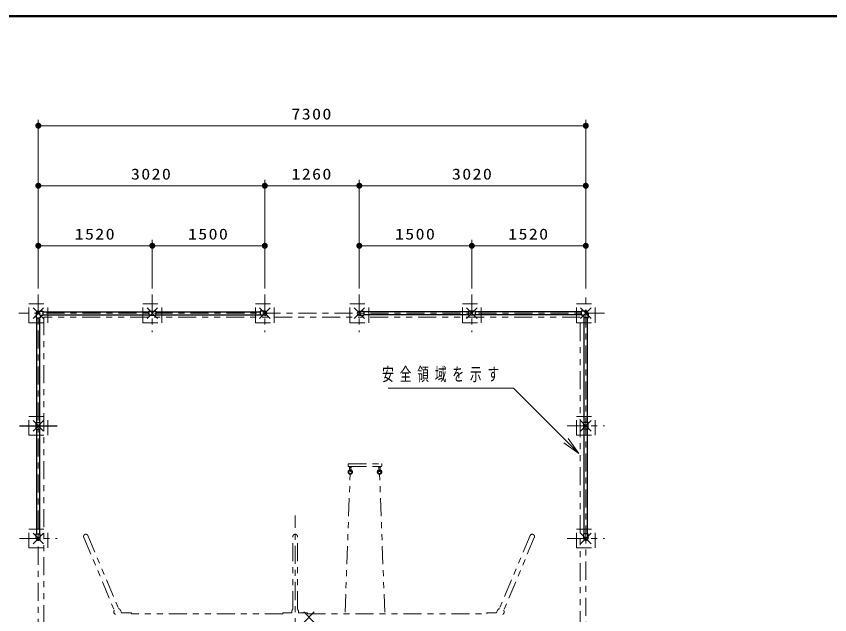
# Model space of a CAD drawing. Units: millimetres at full size, sheet at 1:80. Extents: x -30800 to 0, y -379 to 21360.
# Drawn here: x -24920 to -14074, y 13385 to 21360 of the extents above; entities that cross this region are included whole.
import ezdxf

# ---------------------------------------------------------------- set-up
doc = ezdxf.new("R2010")
doc.units = ezdxf.units.MM
doc.header["$LTSCALE"] = 80
for name, pattern in [('USER1', [4.5, 2.5, -2]), ('USER2', [6, 3, -1, 1, -1]), ('USER3', [8, 3, -1, 1, -1, 1, -1])]:
    doc.linetypes.add(name, pattern=pattern)
doc.layers.add('layer1', color=7, linetype='Continuous', lineweight=13)
doc.layers.add('layer2', color=4, linetype='Continuous', lineweight=13)
doc.styles.add('ＭＳ ゴシック', font='')
doc.styles.get('ＭＳ ゴシック').set_extended_font_data('MS Gothic')

# ---------------------------------------------------------------- blocks, each defined once
blk = doc.blocks.new('x')
at = {"color": 0, "linetype": 'Continuous', "lineweight": -2}
for p, q in [((-0.884, -0.884), (0.884, 0.884)), ((0.884, -0.884), (-0.884, 0.884))]:
    blk.add_line(p, q, dxfattribs=at)
blk = doc.blocks.new('filled_dot')
at = {"color": 0, "linetype": 'Continuous', "lineweight": -2, "const_width": 1.25}
blk.add_lwpolyline([(-0.625, 0, 1), (0.625, 0, 1)], format="xyb", close=True, dxfattribs=at)
blk = doc.blocks.new('open_arrow')
at = {"color": 0, "linetype": 'Continuous', "lineweight": -2}
blk.add_lwpolyline([(7.5, 1.25), (0, 0), (7.5, -1.25)], dxfattribs=at)

msp = doc.modelspace()

# ---------------------------------------------------------------- linework, layer by layer
at = {"layer": 'layer1'}
for p, q in [((-24626.33, 19181.75), (-24626.33, 19981.75)), ((-17326.33, 19181.75), (-17326.33, 19981.75)), ((-24626.33, 19901.75), (-17326.33, 19901.75)), ((-24626.33, 18381.75), (-24626.33, 19181.75)), ((-24626.33, 19101.75), (-21606.33, 19101.75)), ((-21606.33, 18381.75), (-21606.33, 19181.75)), ((-21606.33, 19101.75), (-20346.33, 19101.75)), ((-20346.33, 18381.75), (-20346.33, 19181.75)), ((-20346.33, 19101.75), (-17326.33, 19101.75)), ((-17326.33, 18381.75), (-17326.33, 19181.75)), ((-24626.33, 17731.76), (-24626.33, 18381.75)), ((-23106.33, 17731.76), (-23106.33, 18381.75)), ((-21606.33, 17731.76), (-21606.33, 18381.75)), ((-20346.33, 17731.76), (-20346.33, 18381.75)), ((-18846.33, 17731.76), (-18846.33, 18381.75)), ((-17326.33, 17731.76), (-17326.33, 18381.75)), ((-24626.33, 18301.75), (-23106.33, 18301.75)), ((-23106.33, 18301.75), (-21606.33, 18301.75)), ((-20346.33, 18301.75), (-18846.33, 18301.75)), ((-18846.33, 18301.75), (-17326.33, 18301.75))]:
    msp.add_line(p, q, dxfattribs=at)
at = {"layer": 'layer1', "color": 2, "linetype": 'USER2'}
for p, q in [((-24626.33, 17651.76), (-24626.33, 9051.75)), ((-23106.33, 17651.76), (-23106.33, 17151.75)), ((-21606.33, 17651.76), (-21606.33, 17151.75)), ((-20346.33, 17651.76), (-20346.33, 17151.75)), ((-18846.33, 17651.76), (-18846.33, 17151.75)), ((-17326.33, 9051.75), (-17326.33, 17651.76)), ((-17076.32, 17401.75), (-24884.01, 17401.75)), ((-17576.33, 15901.75), (-17076.32, 15901.75)), ((-24876.33, 14401.75), (-24376.32, 14401.75)), ((-17576.33, 14401.75), (-17076.32, 14401.75))]:
    msp.add_line(p, q, dxfattribs=at)
at = {"layer": 'layer1', "color": 94, "linetype": 'USER1'}
for p, q in [((-24751.33, 17276.75), (-24751.33, 17526.75)), ((-24751.33, 17526.75), (-24501.33, 17526.75)), ((-24501.33, 17276.75), (-24501.33, 17526.75)), ((-23231.33, 17276.75), (-23231.33, 17526.75)), ((-23231.33, 17526.75), (-22981.33, 17526.75)), ((-22981.33, 17276.75), (-22981.33, 17526.75)), ((-21731.33, 17276.75), (-21731.33, 17526.75)), ((-21731.33, 17526.75), (-21481.33, 17526.75)), ((-21481.33, 17276.75), (-21481.33, 17526.75)), ((-20471.33, 17276.75), (-20471.33, 17526.75)), ((-20471.33, 17526.75), (-20221.33, 17526.75)), ((-20221.33, 17276.75), (-20221.33, 17526.75)), ((-18971.33, 17276.75), (-18971.33, 17526.75)), ((-18971.33, 17526.75), (-18721.33, 17526.75)), ((-18721.33, 17276.75), (-18721.33, 17526.75)), ((-17451.33, 17276.75), (-17451.33, 17526.75)), ((-17451.33, 17526.75), (-17201.33, 17526.75)), ((-17201.33, 17276.75), (-17201.33, 17526.75)), ((-24751.33, 17276.75), (-24501.33, 17276.75)), ((-23231.33, 17276.75), (-22981.33, 17276.75)), ((-21731.33, 17276.75), (-21481.33, 17276.75)), ((-20471.33, 17276.75), (-20221.33, 17276.75)), ((-18971.33, 17276.75), (-18721.33, 17276.75)), ((-17451.33, 17276.75), (-17201.33, 17276.75)), ((-24751.33, 15776.75), (-24751.33, 16026.75)), ((-24751.33, 16026.75), (-24501.33, 16026.75)), ((-24501.33, 15776.75), (-24501.33, 16026.75)), ((-17451.33, 15776.75), (-17451.33, 16026.75)), ((-17451.33, 16026.75), (-17201.33, 16026.75)), ((-17201.33, 15776.75), (-17201.33, 16026.75)), ((-24751.33, 15776.75), (-24501.33, 15776.75)), ((-17451.33, 15776.75), (-17201.33, 15776.75)), ((-24751.33, 14276.75), (-24751.33, 14526.75)), ((-24751.33, 14526.75), (-24501.33, 14526.75)), ((-24501.33, 14276.75), (-24501.33, 14526.75)), ((-17451.33, 14276.75), (-17451.33, 14526.75)), ((-17451.33, 14526.75), (-17201.33, 14526.75)), ((-17201.33, 14276.75), (-17201.33, 14526.75)), ((-24751.33, 14276.75), (-24501.33, 14276.75)), ((-17451.33, 14276.75), (-17201.33, 14276.75))]:
    msp.add_line(p, q, dxfattribs=at)
at = {"layer": 'layer1', "color": 2, "lineweight": 25}
for p, q in [((-24656.83, 17401.75), (-24656.83, 17343.75)), ((-24652.83, 17401.75), (-24652.83, 17341.75)), ((-24626.33, 17432.25), (-24568.33, 17432.25)), ((-24626.33, 17428.25), (-24566.33, 17428.25)), ((-23150.33, 17432.25), (-23062.33, 17432.25)), ((-21601.33, 17432.25), (-21666.33, 17432.25)), ((-21606.33, 17428.25), (-21666.33, 17428.25)), ((-21599.33, 17430.25), (-21599.33, 17427.31)), ((-20353.33, 17430.25), (-20353.33, 17427.31)), ((-20351.33, 17432.25), (-20286.33, 17432.25)), ((-20346.33, 17428.25), (-20286.33, 17428.25)), ((-18802.33, 17432.25), (-18890.33, 17432.25)), ((-17326.33, 17428.25), (-17386.33, 17428.25)), ((-17326.33, 17432.25), (-17384.33, 17432.25)), ((-17299.83, 17401.75), (-17299.83, 17341.75)), ((-17295.83, 17401.75), (-17295.83, 17343.75)), ((-24656.83, 15857.75), (-24656.83, 15945.75)), ((-24652.83, 15855.75), (-24652.83, 15947.75)), ((-17299.83, 15855.75), (-17299.83, 15947.75)), ((-17295.83, 15857.75), (-17295.83, 15945.75)), ((-24876.33, 15901.75), (-24376.32, 15901.75)), ((-24656.83, 14396.75), (-24656.83, 14461.75)), ((-24652.83, 14401.75), (-24652.83, 14461.75)), ((-17299.83, 14401.75), (-17299.83, 14461.75)), ((-17295.83, 14396.75), (-17295.83, 14461.75)), ((-24654.83, 14394.75), (-24651.88, 14394.75)), ((-17297.83, 14394.75), (-17300.77, 14394.75))]:
    msp.add_line(p, q, dxfattribs=at)
at = {"layer": 'layer1', "lineweight": 25}
for p, q in [((-24599.83, 17373.25), (-24599.83, 17341.75)), ((-24597.83, 17375.25), (-24566.33, 17375.25)), ((-24566.33, 17430.25), (-24566.33, 17375.25)), ((-23152.33, 17430.25), (-23152.33, 17375.25)), ((-23152.33, 17428.25), (-23060.33, 17428.25)), ((-23152.33, 17375.25), (-23060.33, 17375.25)), ((-23060.33, 17430.25), (-23060.33, 17375.25)), ((-21666.33, 17432.25), (-21666.33, 17375.25)), ((-21606.33, 17375.25), (-21666.33, 17375.25)), ((-20346.33, 17375.25), (-20286.33, 17375.25)), ((-20286.33, 17432.25), (-20286.33, 17375.25)), ((-18892.33, 17430.25), (-18892.33, 17375.25)), ((-18800.33, 17428.25), (-18892.33, 17428.25)), ((-18800.33, 17375.25), (-18892.33, 17375.25)), ((-18800.33, 17430.25), (-18800.33, 17375.25)), ((-17386.33, 17430.25), (-17386.33, 17375.25)), ((-17354.83, 17375.25), (-17386.33, 17375.25)), ((-17352.83, 17373.25), (-17352.83, 17341.75)), ((-24654.83, 17341.75), (-24599.83, 17341.75)), ((-17297.83, 17341.75), (-17352.83, 17341.75)), ((-24654.83, 15947.75), (-24599.83, 15947.75)), ((-24599.83, 15855.75), (-24599.83, 15947.75)), ((-17297.83, 15947.75), (-17352.83, 15947.75)), ((-17352.83, 15855.75), (-17352.83, 15947.75)), ((-24654.83, 15855.75), (-24599.83, 15855.75)), ((-17297.83, 15855.75), (-17352.83, 15855.75)), ((-24656.83, 14461.75), (-24599.83, 14461.75)), ((-24599.83, 14401.75), (-24599.83, 14461.75)), ((-17295.83, 14461.75), (-17352.83, 14461.75)), ((-17352.83, 14401.75), (-17352.83, 14461.75))]:
    msp.add_line(p, q, dxfattribs=at)
at = {"layer": 'layer1', "color": 140, "lineweight": 25}
for p, q in [((-24566.33, 17423.1), (-23152.33, 17423.1)), ((-24566.33, 17380.4), (-23152.33, 17380.4)), ((-23060.33, 17423.1), (-21666.33, 17423.1)), ((-23060.33, 17380.4), (-21666.33, 17380.4)), ((-18892.33, 17423.1), (-20286.33, 17423.1)), ((-18892.33, 17380.4), (-20286.33, 17380.4)), ((-17386.33, 17423.1), (-18800.33, 17423.1)), ((-17386.33, 17380.4), (-18800.33, 17380.4)), ((-24647.68, 15947.75), (-24647.68, 17341.75)), ((-24604.98, 15947.75), (-24604.98, 17341.75)), ((-17347.68, 15947.75), (-17347.68, 17341.75)), ((-17304.98, 15947.75), (-17304.98, 17341.75)), ((-24647.68, 14461.75), (-24647.68, 15855.75)), ((-24604.98, 14461.75), (-24604.98, 15855.75)), ((-17347.68, 14461.75), (-17347.68, 15855.75)), ((-17304.98, 14461.75), (-17304.98, 15855.75))]:
    msp.add_line(p, q, dxfattribs=at)
at = {"layer": 'layer1', "color": 121, "linetype": 'USER3'}
for p, q in [((-24551.33, 17351.75), (-24551.33, 9351.75)), ((-17401.33, 17351.75), (-24551.33, 17351.75)), ((-17401.33, 9351.75), (-17401.33, 17351.75))]:
    msp.add_line(p, q, dxfattribs=at)
at = {"layer": 'layer1', "color": 6, "linetype": 'USER3'}
for p, q in [((-20496.92, 15366.76), (-20496.92, 15391.76)), ((-20496.92, 15371.76), (-20496.92, 15390.76)), ((-20491.92, 15396.76), (-20052.02, 15396.76)), ((-20491.92, 15361.76), (-20057.02, 15361.76)), ((-20047.02, 15366.76), (-20047.02, 15391.76))]:
    msp.add_line(p, q, dxfattribs=at)
at = {"layer": 'layer1', "linetype": 'USER3'}
for p, q in [((-20482.02, 15352.96), (-20482.02, 15360.56)), ((-20453.22, 15361.76), (-20480.82, 15361.76)), ((-20480.82, 15351.76), (-20453.32, 15351.76)), ((-20480.71, 15351.76), (-20480.82, 15351.76)), ((-20476.74, 15348.07), (-20473.01, 15300.29)), ((-20457.31, 15348.07), (-20461.04, 15300.29)), ((-20453.34, 15351.76), (-20453.22, 15351.76)), ((-20453.34, 15351.76), (-20453.22, 15351.76)), ((-20452.02, 15352.96), (-20452.02, 15360.56)), ((-20092.02, 15352.96), (-20092.02, 15360.56)), ((-20063.22, 15361.76), (-20090.82, 15361.76)), ((-20090.82, 15351.76), (-20063.32, 15351.76)), ((-20090.71, 15351.76), (-20090.82, 15351.76)), ((-20086.74, 15348.07), (-20083.01, 15300.29)), ((-20067.31, 15348.07), (-20071.04, 15300.29)), ((-20063.34, 15351.76), (-20063.22, 15351.76)), ((-20063.34, 15351.76), (-20063.22, 15351.76)), ((-20062.02, 15352.96), (-20062.02, 15360.56)), ((-23965.15, 14438.49), (-23555.69, 13466)), ((-21232.22, 13456.96), (-21232.22, 14426.75)), ((-21171.72, 13456.96), (-21171.72, 14426.75)), ((-18068.8, 14438.49), (-18478.26, 13466)), ((-24020.91, 14415.02), (-23611.2, 13441.93)), ((-18013.04, 14415.02), (-18422.75, 13441.93)), ((-23618.07, 13435.92), (-23613.23, 13437.07)), ((-23618.07, 13435.92), (-23618.07, 13410.15)), ((-23618.07, 13410.15), (-23611.32, 13400.21)), ((-23611.32, 13400.21), (-23607.95, 13400.21)), ((-23600.94, 13384.68), (-23607.95, 13400.21)), ((-23515.7, 13409.62), (-23532.23, 13446.21)), ((-23385.92, 13409.62), (-23515.7, 13409.62)), ((-23385.92, 13396.3), (-23385.92, 13409.62)), ((-21366.97, 13396.3), (-23385.92, 13396.3)), ((-21366.97, 13396.3), (-21366.97, 13410)), ((-21366.97, 13410), (-21248, 13410)), ((-21248, 13441.36), (-21248, 13410)), ((-21248, 13441.36), (-21243.37, 13441.36)), ((-21155.95, 13441.36), (-21160.58, 13441.36)), ((-21155.95, 13441.36), (-21155.95, 13410)), ((-21036.97, 13410), (-21155.95, 13410)), ((-21036.97, 13396.3), (-21036.97, 13410)), ((-21036.97, 13396.3), (-18648.03, 13396.3)), ((-18648.03, 13396.3), (-18648.03, 13409.62)), ((-18648.03, 13409.62), (-18518.25, 13409.62)), ((-18518.25, 13409.62), (-18501.72, 13446.21)), ((-18433.01, 13384.68), (-18426, 13400.21)), ((-18422.63, 13400.21), (-18426, 13400.21)), ((-18415.88, 13410.15), (-18422.63, 13400.21)), ((-18415.88, 13435.92), (-18420.72, 13437.07)), ((-18415.88, 13435.92), (-18415.88, 13410.15))]:
    msp.add_line(p, q, dxfattribs=at)
at = {"layer": 'layer1', "color": 2, "linetype": 'USER3'}
msp.add_line((-20051.92, 15361.76), (-20057.02, 15361.76), dxfattribs=at)
at = {"layer": 'layer1', "color": 20, "linetype": 'USER3'}
for p, q in [((-20536.97, 13419.25), (-20466.92, 15286.76)), ((-20006.97, 13419.25), (-20077.02, 15286.76))]:
    msp.add_line(p, q, dxfattribs=at)
at = {"layer": 'layer1', "linetype": 'USER2'}
msp.add_line((-21201.33, 10220.86), (-21201.33, 14708.55), dxfattribs=at)
at = {"layer": 'layer1'}
msp.add_lwpolyline([(-17421.33, 15533.79), (-18289.72, 16402.19), (-19962.19, 16402.19)], dxfattribs=at)
at = {"layer": 'layer1', "color": 2, "lineweight": 25}
for centre, radius, start, end in [((-24626.33, 17401.75), 30.5, 90, 180), ((-24626.33, 17401.75), 26.5, 119.68349, 180), ((-24626.33, 17401.75), 26.5, 90, 119.68349), ((-24568.33, 17430.25), 2, 0, 90), ((-23150.33, 17430.25), 2, 90, 180), ((-23062.33, 17430.25), 2, 0, 90), ((-21601.33, 17430.25), 2, 0, 90), ((-20351.33, 17430.25), 2, 90, 180), ((-18890.33, 17430.25), 2, 90, 180), ((-18802.33, 17430.25), 2, 0, 90), ((-17384.33, 17430.25), 2, 90, 180), ((-17326.33, 17401.75), 30.5, 0, 90), ((-17326.33, 17401.75), 26.5, 60.31651, 90), ((-17326.33, 17401.75), 26.5, 0, 60.31651), ((-24654.83, 17343.75), 2, 180, 270), ((-17297.83, 17343.75), 2, 270, 0), ((-24654.83, 15945.75), 2, 90, 180), ((-17297.83, 15945.75), 2, 0, 90), ((-24654.83, 15857.75), 2, 180, 270), ((-17297.83, 15857.75), 2, 270, 0), ((-24654.83, 14396.75), 2, 180, 270), ((-17297.83, 14396.75), 2, 270, 0)]:
    msp.add_arc(centre, radius, start, end, dxfattribs=at)
at = {"layer": 'layer1', "lineweight": 25}
for centre, radius, start, end in [((-24597.83, 17373.25), 2, 90, 180), ((-21606.33, 17401.75), 26.5, 270, 90), ((-20346.33, 17401.75), 26.5, 90, 270), ((-17354.83, 17373.25), 2, 0, 90), ((-24626.33, 14401.75), 26.5, 180, 0), ((-17326.33, 14401.75), 26.5, 180, 0)]:
    msp.add_arc(centre, radius, start, end, dxfattribs=at)
at = {"layer": 'layer1', "color": 6, "linetype": 'USER3'}
for centre, start, end in [((-20491.92, 15391.76), 90, 180), ((-20491.92, 15366.76), 180, 270), ((-20052.02, 15391.76), 0, 90), ((-20052.02, 15366.76), 270, 0)]:
    msp.add_arc(centre, 5, start, end, dxfattribs=at)
at = {"layer": 'layer1', "linetype": 'USER3'}
for centre, radius, start, end in [((-20466.92, 15286.76), 30, 103.88457, 76.11543), ((-20466.92, 15286.76), 20, 108.67646, 71.32354), ((-20480.82, 15360.56), 1.2, 90, 180), ((-20480.82, 15352.96), 1.2, 180, 270), ((-20480.72, 15347.76), 4, 4.46422, 90), ((-20467.02, 15300.76), 6, 184.46422, 355.53578), ((-20453.32, 15347.76), 4, 90, 175.53578), ((-20453.22, 15360.56), 1.2, 0, 90), ((-20453.22, 15352.96), 1.2, 270, 0), ((-20453.22, 15352.96), 1.2, 270, 0), ((-20077.02, 15286.76), 30, 103.88457, 76.11543), ((-20077.02, 15286.76), 20, 108.67646, 71.32354), ((-20090.82, 15360.56), 1.2, 90, 180), ((-20090.82, 15352.96), 1.2, 180, 270), ((-20090.72, 15347.76), 4, 4.46422, 90), ((-20077.02, 15300.76), 6, 184.46422, 355.53578), ((-20063.32, 15347.76), 4, 90, 175.53578), ((-20063.22, 15360.56), 1.2, 0, 90), ((-20063.22, 15352.96), 1.2, 270, 0), ((-20063.22, 15352.96), 1.2, 270, 0), ((-23993.03, 14426.75), 30.25, 22.83318, 202.83318), ((-21201.33, 14426.75), 30.25, 0, 180), ((-18040.92, 14426.75), 30.25, 337.16682, 157.16682), ((-23568.11, 13427.47), 40.48, 27.57751, 72.129), ((-21203.3, 13424.53), 43.46, 131.72299, 157.21372), ((-21200.65, 13424.53), 43.46, 22.78628, 48.27701), ((-18465.84, 13427.47), 40.48, 107.871, 152.42249), ((-23569.52, 13421.66), 46.35, 154.0635, 160.57756), ((-18464.43, 13421.66), 46.35, 19.42244, 25.9365)]:
    msp.add_arc(centre, radius, start, end, dxfattribs=at)
at = {"layer": 'layer2', "color": 7, "lineweight": 50}
msp.add_line((0, 21360), (-30800, 21360), dxfattribs=at)

# ---------------------------------------------------------------- block references
at = {"layer": 'layer1'}
for name, p, xscale, yscale in [('filled_dot', (-24626.33, 19901.75), 32, 32), ('filled_dot', (-24626.33, 19101.75), 32, 32), ('filled_dot', (-21606.33, 19101.75), 32, 32), ('filled_dot', (-20346.33, 19101.75), 32, 32), ('filled_dot', (-24626.33, 18301.75), 32, 32), ('filled_dot', (-23106.33, 18301.75), 32, 32), ('filled_dot', (-20346.33, 18301.75), 32, 32), ('filled_dot', (-18846.33, 18301.75), 32, 32), ('x', (-24626.33, 17401.75), 80, 80), ('x', (-23106.33, 17401.75), 80, 80), ('x', (-21606.33, 17401.75), 80, 80), ('x', (-20346.33, 17401.75), 80, 80), ('x', (-18846.33, 17401.75), 80, 80), ('x', (-17326.33, 17401.75), 80, 80), ('x', (-24626.33, 15901.75), 80, 80), ('x', (-17326.33, 15901.75), 80, 80), ('x', (-24626.33, 14401.75), 80, 80), ('x', (-17326.33, 14401.75), 80, 80), ('x', (-21016.97, 13351.75), 80, 80)]:
    msp.add_blockref(name, p, dxfattribs=dict(at, xscale=xscale, yscale=yscale))
at = {"layer": 'layer1', "xscale": 32, "yscale": 32}
for name, p, rotation in [('filled_dot', (-17326.33, 19901.75), 180), ('filled_dot', (-21606.33, 19101.75), 180), ('filled_dot', (-20346.33, 19101.75), 180), ('filled_dot', (-17326.33, 19101.75), 180), ('filled_dot', (-23106.33, 18301.75), 180), ('filled_dot', (-21606.33, 18301.75), 180), ('filled_dot', (-18846.33, 18301.75), 180), ('filled_dot', (-17326.33, 18301.75), 180), ('open_arrow', (-17421.33, 15533.79), 135)]:
    msp.add_blockref(name, p, dxfattribs=dict(at, rotation=rotation))

# ---------------------------------------------------------------- texts
at = {"layer": 'layer1', "style": 'ＭＳ ゴシック'}
for s, insert, char_height, attachment_point in [('\\T1.15;\\W1.2;7300', (-20976.33, 19981.75), 146.6, 8), ('\\T1.15;\\W1.2;3020', (-23116.33, 19181.75), 146.6, 8), ('\\T1.15;\\W1.2;1260', (-20976.33, 19181.75), 146.6, 8), ('\\T1.15;\\W1.2;3020', (-18836.33, 19181.75), 146.6, 8), ('\\T1.15;\\W1.2;1520', (-23866.33, 18381.75), 146.6, 8), ('\\T1.15;\\W1.2;1500', (-22356.33, 18381.75), 146.6, 8), ('\\T1.15;\\W1.2;1500', (-19596.33, 18381.75), 146.6, 8), ('\\T1.15;\\W1.2;1520', (-18086.33, 18381.75), 146.6, 8), ('\\T1.5;\\W0.65;安全領域を示す', (-20042.19, 16482.19), 176, 7)]:
    msp.add_mtext(s, dxfattribs=dict(at, insert=insert, char_height=char_height, attachment_point=attachment_point))

doc.saveas('drawing.dxf')
